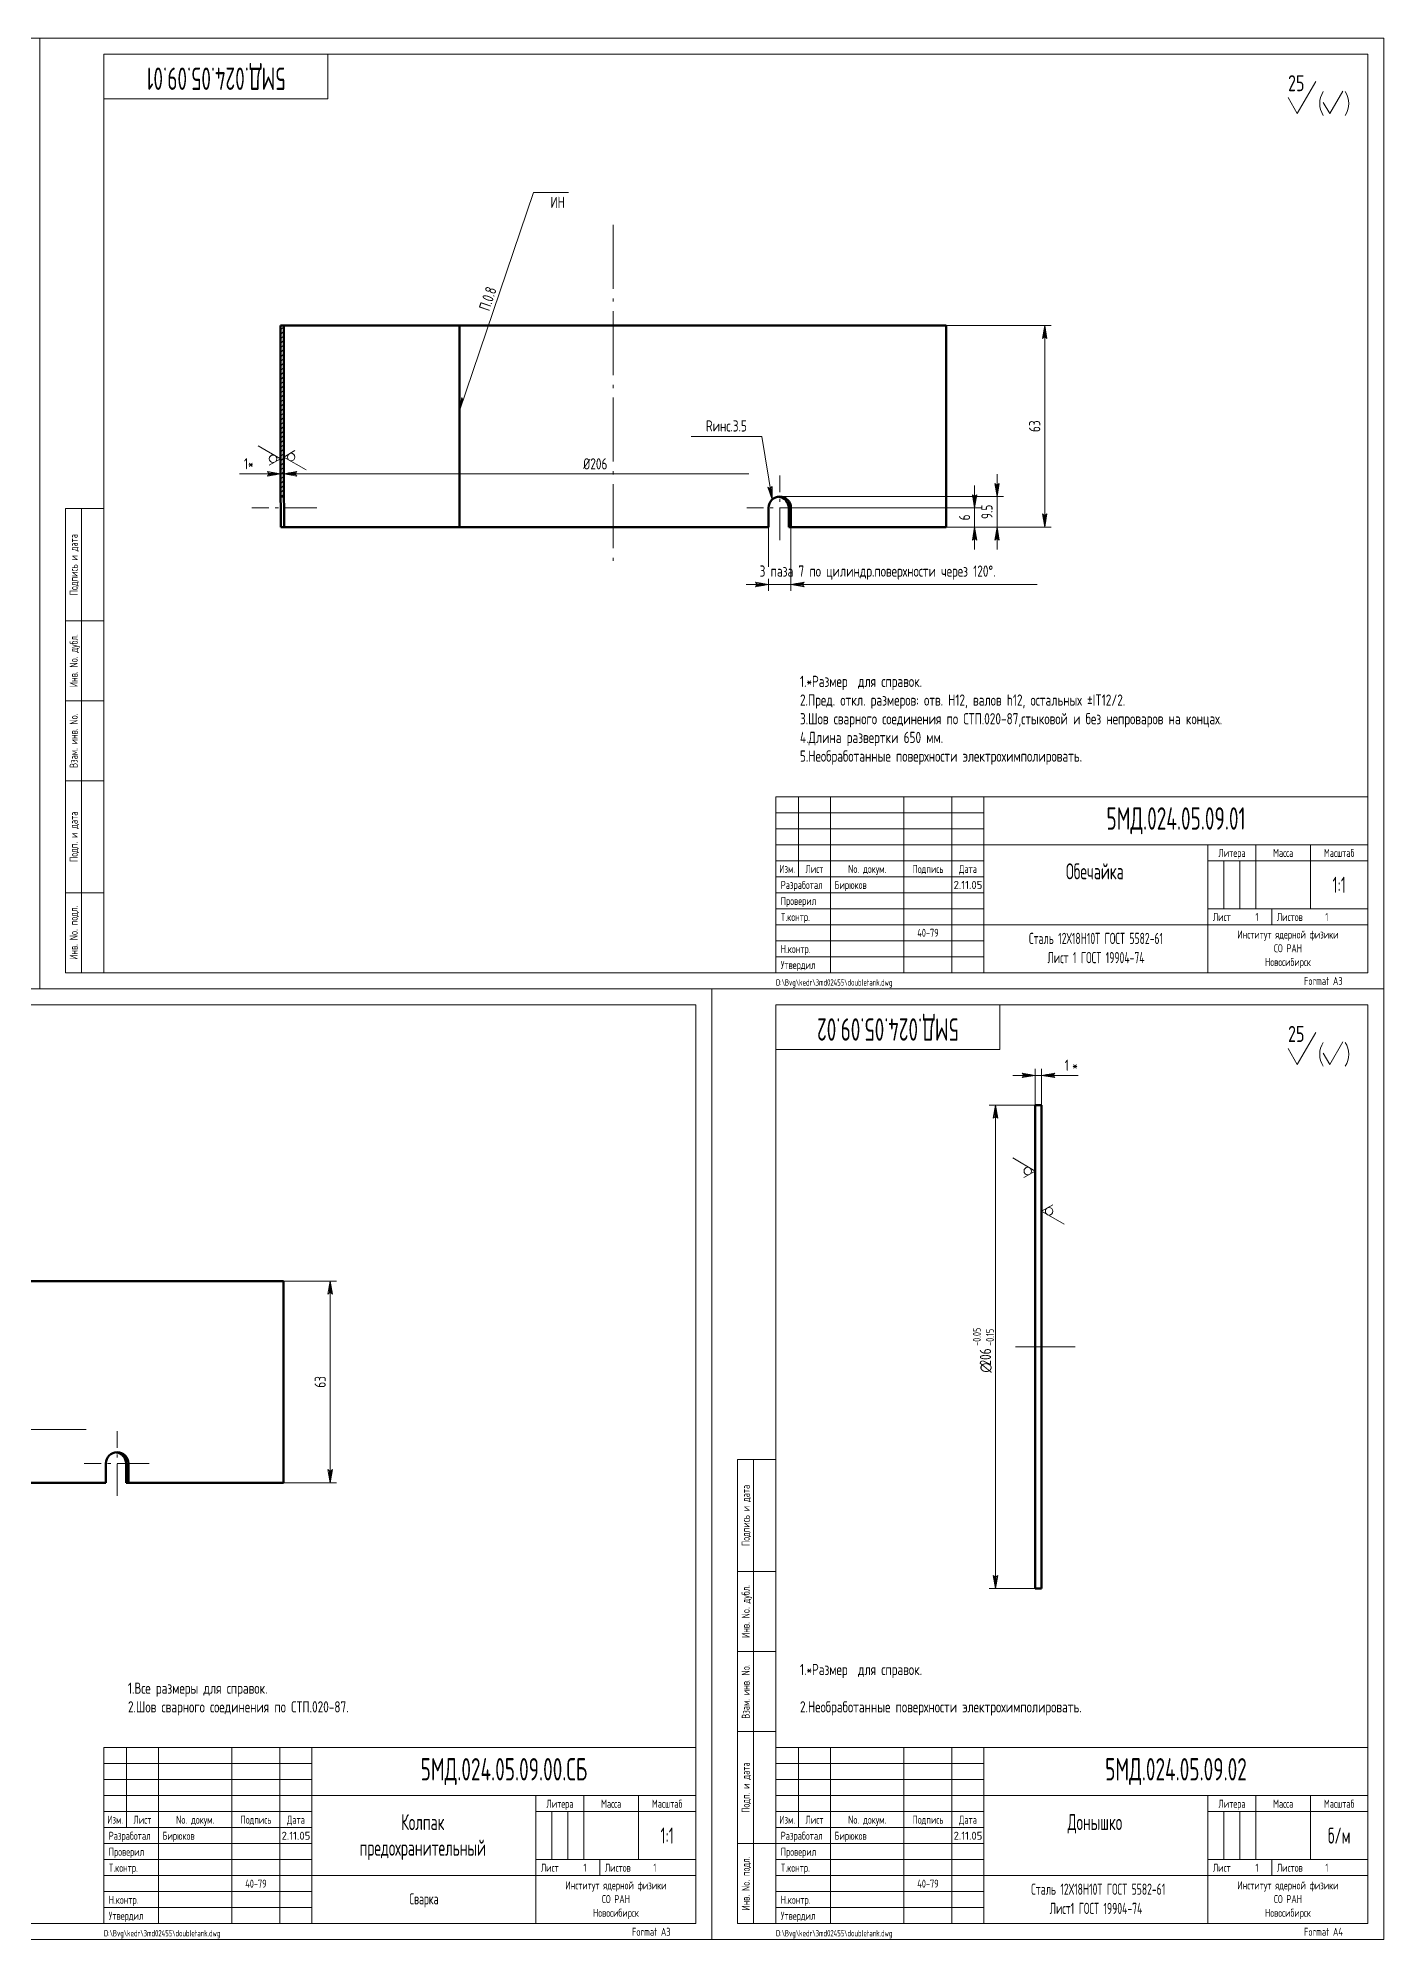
# Model space of a CAD drawing. Extents: x -414 to 4851, y -2165 to 1761.
# Drawn here: x 3004 to 3424, y 419 to 1013 of the extents above; entities that cross this region are included whole.
import ezdxf
from ezdxf.enums import TextEntityAlignment as Align

# ---------------------------------------------------------------- set-up
doc = ezdxf.new("R2010")
doc.units = 0
doc.linetypes.add('S-P10', pattern=[15, 10, -2, 1, -2])
doc.linetypes.add('S-P20', pattern=[27, 20, -3, 1, -3])
for name, color, linetype, lineweight in [('1', 9, 'CONTINUOUS', 20), ('2', 2, 'CONTINUOUS', 50), ('DIM', 4, 'CONTINUOUS', 20), ('HATCH', 5, 'CONTINUOUS', 20), ('TR', 3, 'CONTINUOUS', 20)]:
    doc.layers.add(name, color=color, linetype=linetype, lineweight=lineweight)
doc.styles.add('SIMPLEX', font='simplex.shx', dxfattribs={"width": 0.7})

# ---------------------------------------------------------------- blocks, each defined once
blk = doc.blocks.new('LEADR')
at = {"layer": 'DIM'}
for p, q in [((-1.17, 0.2), (0, 0)), ((-1, 0), (-1.17, 0.2)), ((0, 0), (-1.17, -0.2)), ((-0.44, 0.07), (-1.06, 0.07)), ((0, 0), (-1, 0)), ((-1.17, -0.2), (-1, 0)), ((-0.44, -0.08), (-1.06, -0.08))]:
    blk.add_line(p, q, dxfattribs=at)
blk = doc.blocks.new('SHTAMP1')
at = {"layer": 'DIM', "color": 2}
for p, q in [((-185, 55), (0, 55)), ((-185, 55), (-185, 0)), ((-178, 55), (-178, 30)), ((-168, 55), (-168, 0)), ((-145, 55), (-145, 0)), ((-130, 55), (-130, 0)), ((-120, 55), (-120, 0)), ((-120, 40), (0, 40)), ((-50, 40), (-50, 0)), ((-35, 40), (-35, 20)), ((-18, 40), (-18, 20)), ((-185, 35), (-120, 35)), ((-185, 30), (-120, 30)), ((-50, 35), (0, 35)), ((-50, 20), (0, 20)), ((-30, 20), (-30, 15)), ((-120, 15), (0, 15))]:
    blk.add_line(p, q, dxfattribs=at)
at = {"layer": 'DIM'}
for p, q in [((-185, 50), (-120, 50)), ((-185, 45), (-120, 45)), ((-185, 40), (-120, 40)), ((-45, 35), (-45, 20)), ((-40, 35), (-40, 20)), ((-185, 25), (-120, 25)), ((-185, 20), (-120, 20)), ((-185, 15), (-120, 15)), ((-185, 10), (-120, 10)), ((-185, 5), (-120, 5))]:
    blk.add_line(p, q, dxfattribs=at)
at = {"layer": 'DIM', "style": 'SIMPLEX', "width": 0.6}
blk.add_text('1', height=2.5, dxfattribs=at).set_placement((-35.18, 16.2))
at = {"layer": 'DIM', "style": 'SIMPLEX', "width": 0.6, "flags": 8}
blk.add_attdef('ОБОЗНАЧЕНИЕ2', text='', height=7, dxfattribs=at).set_placement((-117, 60), align=Align.MIDDLE)
at = {"layer": 'DIM', "style": 'SIMPLEX', "width": 0.6}
for tag, height, p in [('ОБОЗНАЧЕНИЕ', 7, (-60, 47.5)), ('МАСШТАБ', 5, (-9, 27.5))]:
    blk.add_attdef(tag, text='', height=height, dxfattribs=at).set_placement(p, align=Align.MIDDLE)
at = {"layer": 'DIM', "style": 'SIMPLEX', "width": 0.910843}
blk.add_attdef('ДАТА', text='', height=2.5, dxfattribs=at).set_placement((-129.5, 26.2), (-120.5, 26.2), align=Align.FIT)
at = {"layer": 'DIM', "style": 'SIMPLEX', "width": 0.6}
for tag, p in [('ЛИСТОВ', (-13.32, 16.2)), ('FORMAT', (-20, -3.8))]:
    blk.add_attdef(tag, p, '', height=2.5, dxfattribs=at)
blk.add_attdef('ТЕЛЕФОН', text='', height=2.5, dxfattribs=at).set_placement((-137.5, 12.5), align=Align.MIDDLE_CENTER)
at = {"layer": 'TR', "style": 'SIMPLEX', "width": 0.7}
for s, p in [('Литера', (-42.5, 36.2)), ('Масса', (-26.5, 36.2)), ('Масштаб', (-9, 36.2)), ('Изм.', (-181.5, 31.2)), ('Лист', (-173, 31.2)), ('No. докум.', (-156.5, 31.2)), ('Подпись', (-137.5, 31.2)), ('Дата', (-125, 31.2)), ('Институт ядерной физики', (-25, 10.7)), ('СО РАН', (-25, 6.42)), ('Новосибирск', (-25, 2.13))]:
    blk.add_text(s, height=2.5, dxfattribs=at).set_placement(p, align=Align.CENTER)
at = {"layer": 'TR', "style": 'SIMPLEX'}
for s, width, p in [('Разработал', 0.6, (-183.5, 26.2)), ('T.контр.', 0.7, (-183.5, 16.2)), ('Проверил', 0.7, (-183.5, 21.2)), ('Лист', 0.7, (-48.5, 16.2)), ('Листов', 0.7, (-28.5, 16.2)), ('Н.контр.', 0.7, (-183.5, 6.2)), ('Утвердил', 0.7, (-183.5, 1.2))]:
    blk.add_text(s, height=2.5, dxfattribs=dict(at, width=width)).set_placement(p)
at = {"layer": 'TR', "style": 'SIMPLEX', "width": 0.6}
for tag, height, p in [('НАИМЕНОВАНИЕ', 5, (-85.35, 29.2)), ('НАИМЕНОВАНИЕ2', 5, (-85.35, 21.2)), ('МАТЕРИАЛ', 3.5, (-85, 9)), ('СОРТАМЕНТ', 3.5, (-85, 3))]:
    blk.add_attdef(tag, text='', height=height, dxfattribs=at).set_placement(p, align=Align.CENTER)
for tag, p, height in [('РАЗРАБОТАЛ', (-166.7, 26.2), 2.5), ('ПРОВЕРИЛ', (-166.7, 21.2), 2.5), ('НОРМОКОНТРОЛЬ', (-166.7, 6.2), 2.5), ('УТВЕРДИЛ', (-166.7, 1.2), 2.5), ('ФАЙЛ', (-185, -4), 2)]:
    blk.add_attdef(tag, p, '', height=height, dxfattribs=at)
blk = doc.blocks.new('SVLEADR')
at = {"layer": 'DIM'}
for p, q in [((-1.17, -0.2), (-1, 0)), ((0, 0), (-1.17, -0.2)), ((-0.38, -0.08), (-1.06, -0.08))]:
    blk.add_line(p, q, dxfattribs=at)

msp = doc.modelspace()

# ---------------------------------------------------------------- hatches: boundary and pattern name
at = {"layer": 'HATCH'}
h = msp.add_hatch(dxfattribs=at)
h.set_pattern_fill('U', color=256, angle=45, style=0, pattern_type=0)
h.set_pattern_definition([(45, (-518.9022, 152.1414), (-0.70710678, 0.70710678), [])])
h.paths.add_polyline_path([(3080.46, 923.49), (3079.46, 923.49), (3079.46, 869.99), (3080.46, 869.99)])

# ---------------------------------------------------------------- linework, layer by layer
at = {"layer": '1', "linetype": 'S-P20'}
for p, q in [((3183.46, 954.92), (3183.46, 848.48)), ((3309.1, 604.41), (3327.82, 604.41))]:
    msp.add_line(p, q, dxfattribs=at)
at = {"layer": '1', "linetype": 'S-P10'}
for p, q in [((3235.46, 856.35), (3235.46, 876.63)), ((3090.8, 866.49), (3070.52, 866.49)), ((3245.44, 866.49), (3225.16, 866.49)), ((3028.41, 557.82), (3028.41, 578.1)), ((3038.39, 567.96), (3018.11, 567.96))]:
    msp.add_line(p, q, dxfattribs=at)
at = {"layer": '2'}
for p, q in [((3079.46, 923.49), (3287.46, 923.49)), ((3079.46, 869.99), (3079.46, 923.49)), ((3080.46, 869.99), (3080.46, 923.49)), ((3135.43, 923.49), (3135.43, 860.49)), ((3287.46, 923.49), (3287.46, 860.49)), ((3080.46, 869.99), (3079.46, 869.99)), ((3079.46, 869.99), (3079.56, 866.14)), ((3080.46, 869.99), (3080.56, 866.1)), ((3079.56, 860.49), (3079.56, 866.14)), ((3080.56, 860.49), (3080.56, 866.1)), ((3231.96, 866.49), (3231.96, 860.49)), ((3238.26, 866.49), (3238.26, 860.49)), ((3238.96, 866.49), (3238.96, 860.49)), ((3079.56, 860.49), (3231.96, 860.49)), ((3238.26, 860.49), (3287.46, 860.49)), ((3315.3, 528.91), (3315.3, 679.91)), ((3317.3, 679.91), (3315.3, 679.91)), ((3317.3, 620.91), (3317.3, 679.91)), ((2872.41, 624.96), (3080.41, 624.96)), ((3080.41, 624.96), (3080.41, 561.96)), ((3317.3, 528.91), (3317.3, 620.91)), ((3315.3, 604.41), (3315.3, 589.91)), ((3024.91, 567.96), (3024.91, 561.96)), ((3031.21, 567.96), (3031.21, 561.96)), ((3031.91, 567.96), (3031.91, 561.96)), ((2872.51, 561.96), (3024.91, 561.96)), ((3031.21, 561.96), (3080.41, 561.96)), ((3317.3, 528.91), (3315.3, 528.91))]:
    msp.add_line(p, q, dxfattribs=at)
for centre, end in [((3235.46, 866.49), 180), ((3234.76, 866.49), 84.26083), ((3028.41, 567.96), 180), ((3027.71, 567.96), 84.26083)]:
    msp.add_arc(centre, 3.5, 0, end, dxfattribs=at)
at = {"layer": 'DIM'}
for p, q in [((3135.43, 896.81), (3158.57, 964.99)), ((3158.57, 964.99), (3169.5, 964.99)), ((3287.46, 923.49), (3320.28, 923.49)), ((3318.28, 863.99), (3318.28, 919.99)), ((3229.86, 888.78), (3207.74, 888.78)), ((3233.06, 869.04), (3229.86, 888.78)), ((3075.96, 877.12), (3066.63, 877.12)), ((3080.46, 877.12), (3079.46, 877.12)), ((3083.96, 877.07), (3225.83, 877.07)), ((3296.36, 869.99), (3296.36, 873.49)), ((3303.36, 873.49), (3303.36, 876.99)), ((3235.46, 869.99), (3305.36, 869.99)), ((3303.36, 860.49), (3303.36, 869.99)), ((3245.44, 866.49), (3298.36, 866.49)), ((3296.36, 860.49), (3296.36, 866.49)), ((3231.96, 860.49), (3231.96, 848.02)), ((3238.96, 860.49), (3238.96, 840.53)), ((3287.46, 860.49), (3320.28, 860.49)), ((3287.46, 860.49), (3298.36, 860.49)), ((3287.46, 860.49), (3305.36, 860.49)), ((3296.36, 856.99), (3296.36, 853.49)), ((3303.36, 856.99), (3303.36, 853.49)), ((3231.96, 844.27), (3231.96, 840.53)), ((3228.46, 842.53), (3224.96, 842.53)), ((3231.96, 842.53), (3238.96, 842.53)), ((3242.46, 842.53), (3315.96, 842.53)), ((3311.8, 689.21), (3308.3, 689.21)), ((3315.3, 679.91), (3315.3, 691.21)), ((3315.3, 689.21), (3317.3, 689.21)), ((3317.3, 679.91), (3317.3, 691.21)), ((3320.8, 689.21), (3328.74, 689.21)), ((3315.3, 679.91), (3300.89, 679.91)), ((3302.89, 532.41), (3302.89, 676.41)), ((3080.41, 624.96), (3097, 624.96)), ((3095, 565.46), (3095, 621.46)), ((2876.91, 578.54), (3018.78, 578.54)), ((3080.41, 561.96), (3097, 561.96)), ((3315.3, 528.91), (3300.89, 528.91))]:
    msp.add_line(p, q, dxfattribs=at)
at = {"layer": 'DIM', "color": 2}
for p, q in [((3012.29, 721.24), (3012.29, 866.24)), ((3024.29, 866.24), (3012.29, 866.24)), ((3017.29, 721.24), (3017.29, 866.24)), ((3024.29, 831.24), (3012.29, 831.24)), ((3024.29, 806.24), (3012.29, 806.24)), ((3024.29, 781.24), (3012.29, 781.24)), ((3024.29, 746.24), (3012.29, 746.24)), ((3024.29, 721.24), (3012.29, 721.24)), ((3234.29, 569.24), (3222.29, 569.24)), ((3222.29, 424.24), (3222.29, 569.24)), ((3227.29, 424.24), (3227.29, 569.24)), ((3234.29, 534.24), (3222.29, 534.24)), ((3234.29, 509.24), (3222.29, 509.24)), ((3234.29, 484.24), (3222.29, 484.24)), ((3234.29, 449.24), (3222.29, 449.24)), ((3234.29, 424.24), (3222.29, 424.24)), ((3234.29, 424.24), (3222.29, 424.24))]:
    msp.add_line(p, q, dxfattribs=at)
at = {"layer": 'DIM'}
for points in [[(2794.29, 716.24), (2794.29, 1013.24), (3004.29, 1013.24), (3004.29, 716.24)], [(3004.29, 716.24), (3004.29, 1013.24), (3424.29, 1013.24), (3424.29, 716.24)], [(2794.29, 419.24), (2794.29, 716.24), (3214.29, 716.24), (3214.29, 419.24)], [(3214.29, 419.24), (3214.29, 716.24), (3424.29, 716.24), (3424.29, 419.24)]]:
    msp.add_lwpolyline(points, close=True, dxfattribs=at)
at = {"layer": 'DIM', "color": 2}
for points in [[(3024.29, 721.24), (3024.29, 1008.24), (3419.29, 1008.24), (3419.29, 721.24)], [(2814.29, 424.24), (2814.29, 711.24), (3209.29, 711.24), (3209.29, 424.24)], [(3234.29, 424.24), (3234.29, 711.24), (3419.29, 711.24), (3419.29, 424.24)]]:
    msp.add_lwpolyline(points, close=True, dxfattribs=at)
for points in [[(3024.29, 994.24), (3094.29, 994.24), (3094.29, 1008.24)], [(3234.29, 697.24), (3304.29, 697.24), (3304.29, 711.24)]]:
    msp.add_lwpolyline(points, dxfattribs=at)
at = {"layer": 'DIM', "flags": 128}
for points in [[(3394.3, 994.64), (3397.19, 989.64), (3402.96, 999.64)], [(3405.32, 993.14), (3407.34, 989.64), (3411.38, 996.64)], [(3075.96, 879.8), (3079.46, 881.82), (3072.46, 885.86)], [(3083.96, 884.38), (3080.46, 882.36), (3087.46, 878.32)], [(3394.3, 697.64), (3397.19, 692.64), (3402.96, 702.64)], [(3405.32, 696.14), (3407.34, 692.64), (3411.38, 699.64)], [(3311.78, 657.31), (3315.3, 659.3), (3308.35, 663.41)], [(3320.8, 648.77), (3317.3, 646.75), (3324.3, 642.71)]]:
    msp.add_lwpolyline(points, dxfattribs=at)
at = {"layer": 'DIM'}
for centre in [(3077.13, 881.82), (3082.79, 882.36), (3312.97, 659.32), (3319.64, 646.75)]:
    msp.add_circle(centre, 1.17, dxfattribs=at)
for centre, start, end in [((3410.84, 992.79), 146, 214), ((3406.64, 992.79), 326, 34), ((3410.84, 695.79), 146, 214), ((3406.64, 695.79), 326, 34)]:
    msp.add_arc(centre, 6.65, start, end, dxfattribs=at)

# ---------------------------------------------------------------- block references
ref = msp.add_blockref('SHTAMP1', (3419.29, 721.24), dxfattribs=at)
ref.add_attrib('ФАЙЛ', 'D:\\Bvg\\kedr\\3md02455\\doubletank.dwg', (3234.29, 717.24), dxfattribs={"layer": 'TR', "height": 2, "style": 'SIMPLEX', "width": 0.6})
ref.add_attrib('РАЗРАБОТАЛ', 'Бирюков', (3252.59, 747.44), dxfattribs={"layer": 'TR', "height": 2.5, "style": 'SIMPLEX', "width": 0.6})
ref.add_attrib('ТЕЛЕФОН', '40-79', dxfattribs={"height": 2.5, "style": 'SIMPLEX', "width": 0.6}).set_placement((3281.79, 733.74), align=Align.MIDDLE_CENTER)
ref.add_attrib('ДАТА', '2.11.05', dxfattribs={"height": 2.5, "style": 'SIMPLEX', "width": 0.713208}).set_placement((3289.79, 747.44), (3298.79, 747.44), align=Align.FIT)
ref.add_attrib('ОБОЗНАЧЕНИЕ', '5МД.024.05.09.01', dxfattribs={"height": 7, "style": 'SIMPLEX', "width": 0.6}).set_placement((3359.29, 768.74), align=Align.MIDDLE)
ref.add_attrib('МАСШТАБ', '1:1', dxfattribs={"height": 5, "style": 'SIMPLEX', "width": 0.6}).set_placement((3410.29, 748.74), align=Align.MIDDLE)
ref.add_attrib('НАИМЕНОВАНИЕ', 'Обечайка', dxfattribs={"layer": 'TR', "height": 5, "style": 'SIMPLEX', "width": 0.6}).set_placement((3333.94, 750.44), align=Align.CENTER)
ref.add_attrib('МАТЕРИАЛ', 'Сталь 12Х18Н10Т ГОСТ 5582-61', dxfattribs={"layer": 'TR', "height": 3.5, "style": 'SIMPLEX', "width": 0.6}).set_placement((3334.29, 730.24), align=Align.CENTER)
ref.add_attrib('СОРТАМЕНТ', 'Лист 1 ГОСТ 19904-74', dxfattribs={"layer": 'TR', "height": 3.5, "style": 'SIMPLEX', "width": 0.6}).set_placement((3334.29, 724.24), align=Align.CENTER)
ref.add_attrib('ЛИСТОВ', '1', (3405.96, 737.44), dxfattribs={"height": 2.5, "style": 'SIMPLEX', "width": 0.6})
ref.add_attrib('FORMAT', 'Format A3', (3399.29, 717.44), dxfattribs={"height": 2.5, "style": 'SIMPLEX', "width": 0.6})
ref.add_attrib('ОБОЗНАЧЕНИЕ2', '5МД.024.05.09.01', dxfattribs={"height": 7, "rotation": 180, "style": 'SIMPLEX', "width": 0.6, "flags": 8}).set_placement((3059.29, 1001.24), align=Align.MIDDLE)
at = {"layer": 'DIM', "xscale": 3.5, "yscale": 3.5, "zscale": 3.5}
for name, p, rotation in [('LEADR', (3318.28, 923.49), 90), ('SVLEADR', (3135.43, 896.81), 251.2515905455973), ('LEADR', (3080.46, 877.12), 180), ('LEADR', (3233.06, 869.04), 279.2130328402126), ('LEADR', (3303.36, 869.99), 270), ('LEADR', (3296.36, 866.49), 270), ('LEADR', (3318.28, 860.49), 270), ('LEADR', (3296.36, 860.49), 90), ('LEADR', (3303.36, 860.49), 90), ('LEADR', (3238.96, 842.53), 180), ('LEADR', (3317.3, 689.21), 180), ('LEADR', (3302.89, 679.91), 90), ('LEADR', (3095, 624.96), 90), ('LEADR', (3095, 561.96), 270), ('LEADR', (3302.89, 528.91), 270)]:
    msp.add_blockref(name, p, dxfattribs=dict(at, rotation=rotation))
for p in [(3079.46, 877.12), (3231.96, 842.53), (3315.3, 689.21)]:
    msp.add_blockref('LEADR', p, dxfattribs=at)
at = {"layer": 'DIM'}
ref = msp.add_blockref('SHTAMP1', (3209.29, 424.24), dxfattribs=at)
ref.add_attrib('ФАЙЛ', 'D:\\Bvg\\kedr\\3md02455\\doubletank.dwg', (3024.29, 420.24), dxfattribs={"layer": 'TR', "height": 2, "style": 'SIMPLEX', "width": 0.6})
ref.add_attrib('РАЗРАБОТАЛ', 'Бирюков', (3042.59, 450.44), dxfattribs={"layer": 'TR', "height": 2.5, "style": 'SIMPLEX', "width": 0.6})
ref.add_attrib('ТЕЛЕФОН', '40-79', dxfattribs={"height": 2.5, "style": 'SIMPLEX', "width": 0.6}).set_placement((3071.79, 436.74), align=Align.MIDDLE_CENTER)
ref.add_attrib('ДАТА', '2.11.05', dxfattribs={"height": 2.5, "style": 'SIMPLEX', "width": 0.713208}).set_placement((3079.79, 450.44), (3088.79, 450.44), align=Align.FIT)
ref.add_attrib('ОБОЗНАЧЕНИЕ', '5МД.024.05.09.00.СБ', dxfattribs={"height": 7, "style": 'SIMPLEX', "width": 0.6}).set_placement((3149.29, 471.74), align=Align.MIDDLE)
ref.add_attrib('МАСШТАБ', '1:1', dxfattribs={"height": 5, "style": 'SIMPLEX', "width": 0.6}).set_placement((3200.29, 451.74), align=Align.MIDDLE)
ref.add_attrib('НАИМЕНОВАНИЕ', 'Колпак', dxfattribs={"layer": 'TR', "height": 5, "style": 'SIMPLEX', "width": 0.6}).set_placement((3123.94, 453.44), align=Align.CENTER)
ref.add_attrib('НАИМЕНОВАНИЕ2', 'предохранительный', dxfattribs={"layer": 'TR', "height": 5, "style": 'SIMPLEX', "width": 0.6}).set_placement((3123.94, 445.44), align=Align.CENTER)
ref.add_attrib('МАТЕРИАЛ', 'Сварка', dxfattribs={"layer": 'TR', "height": 3.5, "style": 'SIMPLEX', "width": 0.6}).set_placement((3124.29, 430.24), align=Align.CENTER)
ref.add_attrib('ЛИСТОВ', '1', (3195.96, 440.44), dxfattribs={"height": 2.5, "style": 'SIMPLEX', "width": 0.6})
ref.add_attrib('FORMAT', 'Format A3', (3189.29, 420.44), dxfattribs={"height": 2.5, "style": 'SIMPLEX', "width": 0.6})
ref.add_attrib('ОБОЗНАЧЕНИЕ2', '5МД.024.05.09.00.СБ', dxfattribs={"height": 7, "rotation": 180, "style": 'SIMPLEX', "width": 0.6, "flags": 8}).set_placement((2849.29, 704.24), align=Align.MIDDLE)
ref = msp.add_blockref('SHTAMP1', (3419.29, 424.24), dxfattribs=at)
ref.add_attrib('ФАЙЛ', 'D:\\Bvg\\kedr\\3md02455\\doubletank.dwg', (3234.29, 420.24), dxfattribs={"layer": 'TR', "height": 2, "style": 'SIMPLEX', "width": 0.6})
ref.add_attrib('РАЗРАБОТАЛ', 'Бирюков', (3252.59, 450.44), dxfattribs={"layer": 'TR', "height": 2.5, "style": 'SIMPLEX', "width": 0.6})
ref.add_attrib('ТЕЛЕФОН', '40-79', dxfattribs={"height": 2.5, "style": 'SIMPLEX', "width": 0.6}).set_placement((3281.79, 436.74), align=Align.MIDDLE_CENTER)
ref.add_attrib('ДАТА', '2.11.05', dxfattribs={"height": 2.5, "style": 'SIMPLEX', "width": 0.713208}).set_placement((3289.79, 450.44), (3298.79, 450.44), align=Align.FIT)
ref.add_attrib('ОБОЗНАЧЕНИЕ', '5МД.024.05.09.02', dxfattribs={"height": 7, "style": 'SIMPLEX', "width": 0.6}).set_placement((3359.29, 471.74), align=Align.MIDDLE)
ref.add_attrib('МАСШТАБ', 'б/м', dxfattribs={"height": 5, "style": 'SIMPLEX', "width": 0.6}).set_placement((3410.29, 451.74), align=Align.MIDDLE)
ref.add_attrib('НАИМЕНОВАНИЕ', 'Донышко', dxfattribs={"layer": 'TR', "height": 5, "style": 'SIMPLEX', "width": 0.6}).set_placement((3333.94, 453.44), align=Align.CENTER)
ref.add_attrib('МАТЕРИАЛ', ' Сталь 12Х18Н10Т ГОСТ 5582-61', dxfattribs={"layer": 'TR', "height": 3.5, "style": 'SIMPLEX', "width": 0.6}).set_placement((3334.29, 433.24), align=Align.CENTER)
ref.add_attrib('СОРТАМЕНТ', 'Лист1 ГОСТ 19904-74', dxfattribs={"layer": 'TR', "height": 3.5, "style": 'SIMPLEX', "width": 0.6}).set_placement((3334.29, 427.24), align=Align.CENTER)
ref.add_attrib('ЛИСТОВ', '1', (3405.96, 440.44), dxfattribs={"height": 2.5, "style": 'SIMPLEX', "width": 0.6})
ref.add_attrib('FORMAT', 'Format A4', (3399.29, 420.44), dxfattribs={"height": 2.5, "style": 'SIMPLEX', "width": 0.6})
ref.add_attrib('ОБОЗНАЧЕНИЕ2', '5МД.024.05.09.02', dxfattribs={"height": 7, "rotation": 180, "style": 'SIMPLEX', "width": 0.6, "flags": 8}).set_placement((3269.29, 704.24), align=Align.MIDDLE)

# ---------------------------------------------------------------- texts
at = {"layer": 'DIM', "style": 'SIMPLEX', "width": 0.7}
for p in [(3399.44, 996.64), (3399.44, 699.64)]:
    msp.add_text('25', height=5, dxfattribs=at).set_placement(p, align=Align.RIGHT)
msp.add_text('Rинс.3.5', height=3.5, dxfattribs=at).set_placement((3218.8, 890.32), align=Align.CENTER)
for s, p in [('Подпись и дата', (3016.09, 848.74)), ('Инв. No. дубл.', (3016.09, 818.74)), ('Взам. инв. No.', (3016.09, 793.74)), ('Подп. и дата', (3016.09, 763.74)), ('Инв. No. подл.', (3016.09, 733.74)), ('Подпись и дата', (3226.09, 551.74)), ('Инв. No. дубл.', (3226.09, 521.74)), ('Взам. инв. No.', (3226.09, 496.74)), ('Подп. и дата', (3226.09, 466.74)), ('Инв. No. подл.', (3226.09, 436.74))]:
    msp.add_text(s, height=2.5, rotation=90, dxfattribs=at).set_placement(p, align=Align.CENTER)
for s, p in [('1', (3324.53, 690.61)), ('*', (3326.86, 690.61))]:
    msp.add_text(s, height=3.5, dxfattribs=at).set_placement(p)
msp.add_text('-0.05', height=2.474, rotation=90, dxfattribs=at).set_placement((3299.04, 604.72), align=Align.BOTTOM_LEFT)
msp.add_text('-0.15', height=2.474, rotation=90, dxfattribs=at).set_placement((3299.92, 604.72), align=Align.TOP_LEFT)
for s, p in [('206', (3301.49, 598.58)), ('∅', (3301.49, 596.36))]:
    msp.add_text(s, height=3.5, rotation=90, dxfattribs=at).set_placement(p)
at = {"layer": 'DIM', "char_height": 3.5, "attachment_point": 5, "rotation": 90, "style": 'SIMPLEX'}
for s, insert in [('\\A1;63', (3315.13, 891.99)), ('\\A1;9.5', (3300.21, 865.24)), ('\\A1;6', (3293.21, 863.49)), ('\\A1;63', (3091.85, 593.46))]:
    msp.add_mtext(s, dxfattribs=dict(at, insert=insert))
at = {"layer": 'DIM', "char_height": 3.5, "attachment_point": 5, "style": 'SIMPLEX'}
for s, insert in [('\\A1;1*', (3069.54, 880.27)), ('\\A1;%%c206', (3177.83, 880.22)), ('\\fSimplex|b0|i0|c204|p2;3 паза 7 по цилиндр.поверхности через 120\\Fsimplex.shx;°.', (3266.04, 846.26))]:
    msp.add_mtext(s, dxfattribs=dict(at, insert=insert))
at = {"layer": 'TR', "style": 'SIMPLEX', "width": 0.7}
msp.add_text('ИН', height=3.5, dxfattribs=at).set_placement((3163.82, 960.16))
msp.add_text('П.0.8', height=3.5, rotation=71.25159, dxfattribs=at).set_placement((3145.89, 931.27), align=Align.CENTER)
at = {"layer": 'TR', "char_height": 3.5, "width": 170, "attachment_point": 7, "style": 'SIMPLEX'}
for s, insert in [('\\P\\P\\fSimplex|b0|i0|c204|p2;1.*Размер  для справок.\\P2.Пред. откл. размеров: отв. H12, валов h12, остальных ±IT12/2.\\P3.Шов сварного соединения по СТП.020-87,стыковой и без непроваров на концах.\\P4.Длина развертки 650 мм.\\P5.Необработанные поверхности электрохимполировать.', (3241.79, 786.24)), ('\\fSimplex|b0|i0|c204|p2;1.*Размер\\Fsimplex.shx; \\fSimplex|b0|i0|c204|p2; для справок.\\P\\Fsimplex.shx; \\P2\\fSimplex|b0|i0|c204|p2;.Необработанные поверхности электрохимполировать.', (3241.79, 489.24)), ('\\A1;1.Все размеры для справок.\\P2.Шов сварного соединения по СТП.020-87.', (3031.79, 489.24))]:
    msp.add_mtext(s, dxfattribs=dict(at, insert=insert))

doc.saveas('drawing.dxf')
